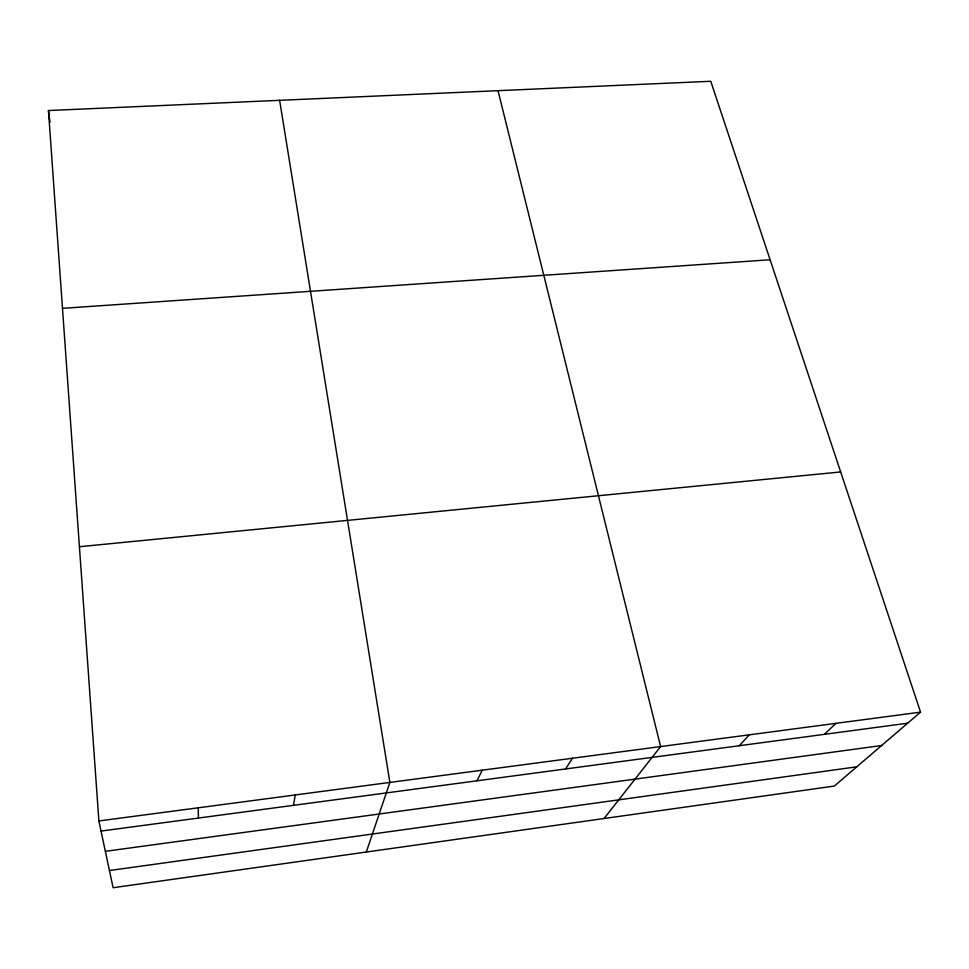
<?xml version="1.0" encoding="UTF-8"?>
<svg xmlns="http://www.w3.org/2000/svg" width="969" height="969" viewBox="0 0 969 969"><rect width="100%" height="100%" fill="white"/><g stroke="black" fill="none" stroke-linecap="round" stroke-linejoin="round"><path stroke-width="1.45" d="M293.498 805.348L295.242 794.955M366.306 852.03L389.877 782.419L279.629 100.328M476.978 780.808L482.271 770.185M565.557 768.962L572.485 758.23M604.075 818.514L660.616 746.566L498.03 90.674M739.262 745.73L749.316 734.817M824.413 734.345L835.932 723.346M920.55 712.142L834.357 786.053L113.107 887.725L98.886 820.961L48.45 110.539L710.749 81.275L920.55 712.142L98.886 820.961M109.449 870.525L856.79 766.818M105.355 851.327L881.633 745.512M101.042 831.075L907.626 723.213M79.422 546.722L840.668 471.939M62.488 308.336L770.101 259.765M48.45 110.539L49.988 122.348M198.27 807.795L198.427 818.054"/></g></svg>
